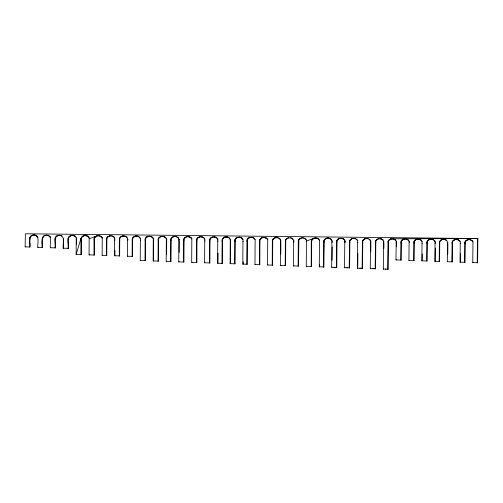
<?xml version="1.0" encoding="UTF-8"?>
<svg xmlns="http://www.w3.org/2000/svg" width="503" height="503" viewBox="0 0 503 503"><rect width="100%" height="100%" fill="white"/><g stroke="black" fill="none" stroke-linecap="round" stroke-linejoin="round"><path stroke-width="0.75" d="M75.475 236.737L75.84 236.737L73.809 235.586L72.206 235.423C74.394 235.366 76.89 237.24 76.23 239.623L76.135 254.405L81.297 254.575L81.392 239.673C80.889 237.781 82.498 236.077 84.265 235.7L82.762 236.127L81.209 237.68L76.135 254.405L76.506 254.405M76.569 244.288L76.456 237.623M81.14 239.132L81.58 237.68L80.933 238.661L80.926 254.575L81.297 254.575M145.392 260.667L145.021 260.667L145.134 240.346C144.499 237.793 147.329 235.995 149.611 236.234C147.429 236.133 144.895 237.957 145.505 240.346L145.392 260.667L140.243 260.504L140.356 240.296C140.897 238.416 139.318 236.687 137.564 236.265L137.935 236.265C135.395 235.467 131.528 237.102 132.22 240.214L132.107 256.373L132.478 256.373L132.585 240.214C131.975 237.818 134.515 235.995 136.697 236.102L136.332 236.102M158.432 261.126L158.068 261.126L158.181 240.484C157.546 237.932 160.375 236.127 162.664 236.372C160.476 236.265 157.942 238.095 158.552 240.484L158.432 261.126L153.157 260.956L153.27 240.434C153.817 238.554 152.239 236.819 150.485 236.404L151.975 236.856L151.604 236.856M153.528 260.196L153.641 240.434L153.27 240.434M170.995 261.573L170.624 261.573L170.743 240.616C170.209 238.636 172.064 236.731 173.981 236.643C172.221 237.026 170.605 238.73 171.114 240.616L170.995 261.573L166.204 261.415L166.317 240.572C166.864 238.692 165.286 236.957 163.532 236.536L165.933 237.693L165.562 237.693M166.612 254.468L166.688 240.572L166.317 240.572M183.928 262.025L183.557 262.025L183.683 240.755C183.149 238.768 185.003 236.863 186.921 236.781C185.161 237.165 183.545 238.862 184.048 240.755L183.928 262.025L178.76 261.856L178.879 240.704C179.54 238.328 177.043 236.448 174.855 236.504L176.459 236.674L178.496 237.825L178.125 237.825M179.181 252.456L179.25 240.704L178.879 240.704M196.843 262.478L196.478 262.478L196.598 240.893C196.069 238.906 197.924 237.001 199.842 236.919C198.075 237.303 196.466 239 196.969 240.893L196.843 262.478L191.693 262.315L191.819 240.843C192.473 238.46 189.983 236.586 187.795 236.643L190.524 237.259L192.039 238.843L191.674 238.843M209.858 262.937L209.493 262.937L209.619 241.031C209.085 239.044 210.939 237.139 212.857 237.058C211.097 237.435 209.481 239.139 209.99 241.031L209.858 262.937L204.614 262.767L204.74 240.981C205.394 238.598 202.898 236.718 200.71 236.781L203.445 237.397L203.074 237.397M222.351 263.377L221.98 263.377L222.112 241.163C221.477 238.604 224.307 236.806 226.589 237.051C224.407 236.944 221.867 238.768 222.477 241.163L222.351 263.377L217.629 263.226L217.755 241.113C218.415 238.736 215.919 236.856 213.731 236.919L216.46 237.535L216.089 237.535M218.051 253.317L217.994 263.226L217.629 263.226M235.052 263.824L234.681 263.824L234.819 241.295C234.285 239.309 236.14 237.403 238.057 237.322C236.297 237.705 234.681 239.403 235.184 241.295L235.052 263.824L230.116 263.666L230.248 241.245C230.795 239.365 229.217 237.636 227.463 237.215L227.828 237.215L226.224 237.051M230.487 262.893L230.619 241.245L230.248 241.245M247.206 264.257L246.835 264.257L246.973 241.421C246.338 238.868 249.167 237.07 251.45 237.309C249.268 237.209 246.734 239.032 247.344 241.421L247.206 264.257L242.817 264.113L242.955 241.383C243.615 239 241.119 237.127 238.931 237.183L240.535 237.347L242.565 238.497L242.201 238.497M243.201 261.761L243.188 264.113L242.817 264.113M259.806 264.697L259.435 264.697L259.579 241.559C259.045 239.573 260.9 237.668 262.817 237.586C261.057 237.963 259.441 239.667 259.944 241.559L259.806 264.697L254.971 264.54L255.109 241.509C255.656 239.629 254.078 237.894 252.324 237.479L253.814 237.932L253.443 237.932M272.582 265.15L272.211 265.15L272.356 241.691C271.821 239.705 273.682 237.8 275.594 237.718C273.833 238.101 272.217 239.799 272.727 241.691L272.582 265.15L267.571 264.987L267.715 241.641C268.376 239.265 265.88 237.385 263.691 237.447L266.42 238.064L267.326 238.762L266.961 238.762M285.591 265.603L285.22 265.603L285.364 241.83C284.836 239.843 286.691 237.938 288.609 237.856C286.842 238.24 285.232 239.937 285.735 241.83L285.591 265.603L280.347 265.433L280.492 241.78C281.039 239.9 279.461 238.164 277.706 237.743L278.077 237.743L275.229 237.718M280.787 253.99L280.863 241.78L280.492 241.78M298.851 239.975L298.518 266.062L293.356 265.892L293.507 241.918C294.048 240.038 292.469 238.303 290.715 237.881L293.117 239.032L292.746 239.032M311.596 266.521L311.225 266.521L311.282 241.094L312.193 239.239L313.488 238.56L311.935 240.113L311.653 241.094L311.596 266.521L306.283 266.345L306.434 242.05C306.981 240.17 305.403 238.435 303.649 238.02L304.013 238.02L302.41 237.856L302.781 237.856C300.492 237.605 297.663 239.409 298.298 241.968L298.147 266.062L298.518 266.062M94.375 255.034L94.004 255.034L94.011 238.799L94.922 236.944L96.211 236.265L94.658 237.818L94.382 238.799L94.375 255.034L89.062 254.858L89.163 239.755C89.817 237.378 87.321 235.498 85.133 235.561L87.868 236.177L88.773 236.875L88.402 236.875M106.768 255.467L106.397 255.467L106.498 239.944C105.869 237.385 108.692 235.586 110.981 235.825C108.793 235.725 106.259 237.548 106.869 239.944L106.768 255.467L102.14 255.317L102.241 239.893C102.788 238.013 101.21 236.284 99.456 235.863L101.851 237.014L102.467 237.9L102.096 237.9M119.639 255.92L119.268 255.92L119.374 240.076C118.739 237.523 121.569 235.718 123.851 235.964C121.669 235.857 119.136 237.686 119.745 240.076L119.639 255.92L114.533 255.757L114.64 240.025C115.181 238.145 113.603 236.41 111.848 235.995L112.219 235.995L110.61 235.825M114.936 250.513L114.904 255.757L114.533 255.757M132.478 256.373L127.404 256.209L127.511 240.164C128.058 238.284 126.479 236.548 124.725 236.127L127.121 237.284L126.756 237.284M29.985 247.004L29.614 247.004C30.431 243.465 27.338 235.982 32.94 235.153C27.728 236.561 30.916 243.395 29.985 247.004L25.15 246.847L25.345 233.782L477.85 238.554L477.599 262.767L477.228 262.767L477.479 238.554L477.529 239.34L477.85 238.554L390.234 238.806M46.785 235.153C40.334 235.222 43.069 243.628 42.585 247.451L37.75 247.287C37.379 243.477 40.215 235.209 33.808 235.014L34.179 235.014L32.569 235.153M55.361 247.897L54.997 247.897C55.965 244.225 52.519 236.366 58.323 235.423C52.928 236.957 56.43 244.137 55.361 247.897L50.357 247.734C49.388 243.98 52.978 236.938 47.653 235.316L48.024 235.316C40.73 233.511 41.611 243.094 42.221 247.451L42.585 247.451M68.37 248.356L67.999 248.356C69.049 244.609 65.428 236.561 71.332 235.561C65.849 237.158 69.508 244.521 68.37 248.356L63.133 248.186C62.586 244.263 65.843 235.561 59.197 235.285L61.926 235.901L61.555 235.901M323.888 266.955L323.517 266.955L323.775 242.232C323.24 240.252 325.095 238.347 327.013 238.259C325.252 238.642 323.636 240.346 324.139 242.232L323.888 266.955L319.26 266.81L319.518 242.188C320.172 239.812 317.676 237.932 315.488 237.994L318.217 238.611L317.852 238.611M319.65 264.503L319.631 266.81L319.26 266.81M336.759 267.414L336.388 267.414L336.645 242.371C336.111 240.384 337.972 238.479 339.89 238.397C338.123 238.78 336.513 240.478 337.016 242.371L336.759 267.414L331.653 267.244L331.911 242.32C332.571 239.944 330.075 238.064 327.887 238.12L329.49 238.29L329.125 238.29M332.093 260.233L332.231 246.992M349.598 267.86L349.227 267.86L349.491 242.509C348.956 240.522 350.817 238.617 352.729 238.535C350.968 238.912 349.352 240.616 349.862 242.509L349.598 267.86L344.524 267.697L344.788 242.459C345.442 240.076 342.945 238.202 340.757 238.259L342.367 238.422L344.398 239.579L344.027 239.579M362.512 268.319L362.141 268.319L362.405 242.641C361.871 240.66 363.732 238.749 365.65 238.667C363.883 239.051 362.273 240.755 362.776 242.641L362.512 268.319L357.363 268.149L357.627 242.591C358.287 240.214 355.791 238.334 353.603 238.397L355.206 238.56L354.841 238.56M357.746 266.603L357.885 253.437M375.552 268.778L375.188 268.778L375.458 242.779C374.924 240.792 376.778 238.887 378.696 238.806C376.929 239.189 375.32 240.887 375.823 242.779L375.552 268.778L370.277 268.602L370.548 242.729C371.201 240.352 368.705 238.472 366.517 238.529L368.127 238.692L367.756 238.692M370.824 251.355L370.912 242.729L370.548 242.729M388.115 269.218L387.744 269.218L388.014 242.911C387.385 240.359 390.215 238.554 392.497 238.799C390.309 238.692 387.775 240.522 388.385 242.911L388.115 269.218L383.317 269.061L383.594 242.867C384.248 240.484 381.752 238.611 379.57 238.667M383.902 248.262L383.959 242.867L383.594 242.867M401.149 260.07L400.778 260.07L400.954 243.05C400.319 240.497 403.148 238.692 405.437 238.938C403.249 238.831 400.715 240.66 401.325 243.05L401.149 260.07L395.98 259.906L396.157 242.999C396.697 241.119 395.119 239.384 393.365 238.963L395.767 240.12L395.396 240.12M396.483 246.841L396.377 241.006M414.063 260.529L413.692 260.529L413.875 243.188C413.24 240.629 416.069 238.831 418.358 239.076C416.17 238.969 413.636 240.792 414.246 243.188L414.063 260.529L408.914 260.359L409.09 243.138C409.637 241.258 408.059 239.522 406.305 239.101L408.706 240.258L408.335 240.258M427.078 260.988L426.707 260.988L426.89 243.326C426.261 240.767 429.09 238.969 431.373 239.214C429.185 239.107 426.651 240.931 427.261 243.326L427.078 260.988L421.828 260.812L422.011 243.27C422.558 241.39 420.98 239.661 419.225 239.239L421.621 240.39L421.256 240.39M422.269 253.952L422.199 260.812L421.828 260.812M439.565 261.428L439.201 261.428L439.383 243.458C438.849 241.471 440.71 239.566 442.627 239.485C440.861 239.862 439.251 241.566 439.754 243.458L439.565 261.428L434.844 261.271L435.032 243.408C435.573 241.528 433.995 239.793 432.24 239.378L433.737 239.83L433.366 239.83M435.353 248.067L435.214 261.271L434.844 261.271M452.272 261.874L451.901 261.874L452.09 243.59C451.556 241.603 453.417 239.698 455.334 239.617C453.568 240 451.958 241.698 452.461 243.59L452.272 261.874L447.33 261.711L447.519 243.54C448.179 241.163 445.683 239.283 443.495 239.346L446.224 239.962L445.859 239.962M447.783 254.141L447.89 243.54L447.519 243.54M464.998 262.321L464.627 262.321L464.822 243.722C464.187 241.17 467.017 239.365 469.299 239.61C467.117 239.503 464.583 241.333 465.187 243.722L464.998 262.321L460.038 262.157L460.226 243.678C460.886 241.295 458.39 239.415 456.202 239.478L458.931 240.094L458.566 240.094M460.497 253.688L460.408 262.157L460.038 262.157M477.599 262.767L472.763 262.61L472.958 243.81C473.619 241.434 471.122 239.554 468.934 239.61M345.008 240.459L345.272 241.453L345.152 242.459L344.788 242.459M301.171 237.994L301.536 237.994L298.486 239.975M89.276 238.749L96.978 235.838L98.582 235.7L96.978 235.838M94.545 236.894L97.343 235.838M306.547 241.044L314.249 238.133L315.859 237.994M312.52 238.925L314.62 238.133L314.249 238.133M57.952 235.423L59.561 235.285M70.967 235.561L72.577 235.423M83.894 235.7L85.504 235.561M173.617 236.643L175.226 236.504M186.55 236.781L188.16 236.643M199.471 236.919L201.081 236.781M212.492 237.058L214.102 236.919M237.686 237.322L239.296 237.183M262.447 237.586L264.056 237.447M288.238 237.856L291.086 237.881M326.642 238.259L328.252 238.12M339.519 238.397L341.128 238.259M352.364 238.535L353.974 238.397M365.279 238.667L366.888 238.529M378.325 238.806L381.173 238.831L383.204 239.988L382.833 239.988M442.256 239.485L443.866 239.346M454.964 239.617L456.573 239.478M323.058 266.911L323.523 266.886M334.055 267.294L334.52 267.275M335.929 267.363L336.4 267.338M346.894 267.747L347.366 267.722M359.808 268.2L360.28 268.181M361.682 268.269L362.16 268.244M372.849 268.659L373.327 268.64M374.729 268.728L375.207 268.703M385.411 269.105L385.889 269.08M387.285 269.168L387.769 269.149M35.047 235.184L37.448 236.335L37.077 236.335M45.176 235.291L45.547 235.291M60.429 235.448L60.8 235.448M31.438 235.586L31.808 235.586M73.444 235.586L73.809 235.586M36.172 235.637L36.537 235.637M44.044 235.718L44.409 235.718M48.778 235.769L50.055 236.467L50.665 237.353L50.294 237.353M86.371 235.725L86.742 235.725M56.82 235.85L57.191 235.85M69.835 235.989L70.2 235.989M109.371 235.964L109.742 235.964M74.563 236.039L74.934 236.039M82.762 236.127L83.133 236.127M122.248 236.102L122.613 236.102M87.497 236.177L87.862 236.177M135.087 236.24L135.458 236.24M30.513 236.265L30.884 236.265M100.575 236.316L100.946 236.316M43.12 236.397L43.491 236.397M108.239 236.397L108.604 236.397M112.974 236.448L113.338 236.448M148.008 236.372L148.372 236.372M49.684 236.467L50.055 236.467M55.902 236.536L56.267 236.536M121.11 236.529L121.481 236.529M161.054 236.511L161.419 236.511M68.911 236.668L69.276 236.668M133.955 236.668L134.326 236.668M138.69 236.718L139.966 237.416L139.595 237.416M176.094 236.674L176.459 236.674M81.838 236.806L82.209 236.806M146.87 236.806L147.241 236.806L145.952 237.485M189.027 236.806L189.398 236.806M94.922 236.944L95.287 236.944M159.923 236.938L160.287 236.938M201.948 236.944L202.319 236.944M101.487 237.014L101.851 237.014M107.315 237.076L107.686 237.076M164.657 236.988L165.022 236.988M172.485 237.076L172.85 237.076M29.884 237.139L30.255 237.139M214.97 237.083L215.334 237.083M37.694 237.221L38.058 237.221M42.491 237.271L42.862 237.271M120.192 237.215L120.557 237.215M185.418 237.209L185.789 237.209M190.153 237.259L190.524 237.259M224.979 237.19L225.35 237.19M133.031 237.347L133.402 237.347M198.339 237.347L198.71 237.347M240.17 237.347L240.535 237.347M55.267 237.403L55.638 237.403M211.354 237.485L211.725 237.485M249.846 237.447L250.211 237.447M68.282 237.542L68.647 237.542M158.998 237.623L159.363 237.623M223.848 237.617L224.219 237.617M264.93 237.611L265.295 237.611M89.018 237.762L89.383 237.762M171.561 237.756L171.925 237.756M236.555 237.749L236.926 237.749M241.289 237.8L241.66 237.8M94.294 237.818L94.658 237.818M184.494 237.894L184.865 237.894M248.708 237.881L249.079 237.881M106.686 237.95L107.057 237.95M191.058 237.963L191.429 237.963M261.315 238.013L261.686 238.013M29.602 238.12L29.973 238.12M114.495 238.032L114.86 238.032L114.25 237.146M119.563 238.082L119.928 238.082M197.415 238.026L197.786 238.026M203.979 238.095L204.35 238.095M266.049 238.064L266.42 238.064M132.402 238.221L132.773 238.221M210.436 238.164L210.801 238.164M274.097 238.145L274.462 238.145M278.832 238.196L280.108 238.9L279.737 238.9M316.727 238.158L317.097 238.158M42.208 238.252L42.579 238.252M140.211 238.303L140.576 238.303M217 238.233L217.981 239.12L217.61 239.12M222.93 238.296L223.294 238.296M287.106 238.284L287.477 238.284M291.841 238.334L292.212 238.334M54.99 238.391L55.355 238.391M145.323 238.353L145.688 238.353M153.126 238.441L153.497 238.441L152.881 237.554M229.494 238.365L229.858 238.365L228.953 237.668M235.637 238.428L236.001 238.428M300.04 238.422L300.404 238.422M341.996 238.422L342.367 238.422M63.334 238.479L63.705 238.479M67.999 238.529L68.37 238.529M158.37 238.491L158.734 238.491M304.768 238.472L305.139 238.472M76.349 238.617L76.714 238.617M170.932 238.629L171.297 238.629M247.79 238.56L248.155 238.56M254.355 238.629L254.719 238.629M80.933 238.661L81.297 238.661M178.735 238.711L179.364 239.698L178.993 239.698M260.397 238.692L260.761 238.692M325.51 238.692L325.881 238.692M330.245 238.743L331.521 239.441L331.156 239.441M94.011 238.799L94.382 238.799M183.865 238.762L184.236 238.762M273.173 238.831L273.544 238.831M338.387 238.824L338.758 238.824M380.802 238.831L381.173 238.831M106.403 238.931L106.774 238.931M196.786 238.9L197.157 238.9M343.121 238.875L343.486 238.875M351.232 238.963L351.597 238.963M390.888 238.938L391.259 238.938M204.595 238.982L204.96 238.982M209.808 239.038L210.172 239.038M286.182 238.963L286.553 238.963M355.961 239.013L356.331 239.013M29.696 239.132L30.067 239.132M119.28 239.07L119.651 239.07M127.624 239.158L127.995 239.158L127.881 240.164L127.511 240.164M222.295 239.17L222.666 239.17M299.115 239.101L299.48 239.101M305.679 239.17L306.044 239.17M364.147 239.095L364.518 239.095M403.827 239.076L404.192 239.076M42.302 239.265L42.673 239.265M132.126 239.202L132.49 239.202M230.104 239.252L230.475 239.252M312.193 239.239L312.564 239.239M377.193 239.233L377.564 239.233M416.748 239.214L417.113 239.214M145.04 239.34L145.411 239.34M235.002 239.302L235.373 239.302M318.757 239.309L319.128 239.309M324.592 239.371L324.957 239.371M381.928 239.283L382.299 239.283M389.756 239.365L390.127 239.365M429.763 239.353L430.134 239.353M55.085 239.397L55.449 239.397M63.221 239.485L63.585 239.485L63.497 248.186L63.133 248.186M153.384 239.428L153.755 239.428M158.087 239.478L158.458 239.478M242.811 239.384L243.175 239.384M247.162 239.434L247.526 239.434M394.49 239.415L394.861 239.415M68.094 239.535L68.465 239.535M166.436 239.566L166.801 239.566L166.543 238.579M254.964 239.516L255.335 239.516M259.762 239.566L260.133 239.566M337.463 239.503L337.834 239.503M402.696 239.503L403.06 239.503M407.424 239.554L407.795 239.554M444.734 239.51L445.105 239.51M76.23 239.623L76.601 239.623M81.021 239.673L81.392 239.673M170.649 239.61L171.02 239.61M267.571 239.648L267.942 239.648M350.308 239.642L350.673 239.642M415.61 239.642L415.981 239.642M420.345 239.692L420.715 239.692M457.441 239.642L457.812 239.642M183.589 239.749L183.953 239.749M272.544 239.698L272.909 239.698M280.347 239.78L280.976 240.774L280.611 240.774M356.872 239.711L357.243 239.711M363.223 239.78L363.594 239.78M428.631 239.78L429.002 239.78M467.689 239.749L468.06 239.749M470.173 239.774L472.569 240.931L472.204 240.931M94.105 239.812L94.47 239.812M196.503 239.881L196.874 239.881M285.553 239.837L285.924 239.837M369.787 239.849L370.158 239.849L369.246 239.145M106.498 239.944L106.869 239.944M376.269 239.918L376.64 239.918M441.125 239.912L441.489 239.912M114.64 240.025L115.005 240.025M119.374 240.076L119.739 240.076M209.525 240.019L209.896 240.019M306.289 240.057L306.66 240.057M311.564 240.113L311.935 240.113M388.832 240.05L389.203 240.05M453.832 240.044L454.196 240.044M132.22 240.214L132.585 240.214M222.018 240.151L222.383 240.151M319.374 240.195L319.738 240.195M401.771 240.183L402.142 240.183M466.558 240.176L466.929 240.176M140.356 240.296L140.721 240.296M230.361 240.239L230.732 240.239M234.725 240.289L235.09 240.289M323.957 240.245L324.328 240.245M331.766 240.327L332.137 240.327M414.692 240.321L415.057 240.321M471.292 240.227L471.663 240.227M145.134 240.346L145.499 240.346M246.879 240.415L247.25 240.415M336.834 240.377L337.205 240.377M158.181 240.484L158.552 240.484M349.679 240.516L350.044 240.516M427.707 240.459L428.078 240.459M434.271 240.528L435.252 241.415L434.888 241.415M170.743 240.616L171.114 240.616M259.485 240.547L259.85 240.547M357.482 240.597L357.853 240.597M440.2 240.591L440.571 240.591M272.261 240.686L272.632 240.686M362.594 240.648L362.965 240.648M370.403 240.73L370.768 240.73M452.907 240.723L453.278 240.723M183.683 240.755L184.048 240.755M285.276 240.824L285.641 240.824M375.64 240.786L376.011 240.786M459.472 240.792L459.843 240.792M196.598 240.893L196.969 240.893M293.62 240.912L293.991 240.912L293.871 241.918L293.507 241.918M388.203 240.918L388.574 240.918M465.64 240.862L466.004 240.862M204.74 240.981L205.105 240.981M209.619 241.031L209.99 241.031M298.204 240.956L298.575 240.956M401.143 241.056L401.507 241.056M217.755 241.113L218.126 241.113M222.112 241.163L222.477 241.163M311.282 241.094L311.653 241.094M408.945 241.138L409.316 241.138M323.68 241.226L324.045 241.226M414.063 241.195L414.428 241.195M234.819 241.295L235.184 241.295M332.024 241.314L332.395 241.314M336.551 241.365L336.922 241.365M421.866 241.277L422.237 241.277M427.078 241.333L427.449 241.333M242.955 241.383L243.326 241.383M246.973 241.421L247.338 241.421M344.901 241.453L345.272 241.453M439.572 241.465L439.943 241.465M259.579 241.559L259.944 241.559M349.396 241.497L349.767 241.497M362.311 241.635L362.682 241.635M452.279 241.597L452.65 241.597M460.082 241.679L460.452 241.679M272.356 241.691L272.727 241.691M370.661 241.723L371.032 241.723M375.364 241.773L375.728 241.773M465.005 241.729L465.376 241.729M285.364 241.83L285.735 241.83M383.707 241.861L384.078 241.861M472.814 241.811L473.185 241.811M298.298 241.968L298.669 241.968M387.92 241.905L388.291 241.905M396.27 241.993L396.641 241.993M311.376 242.106L311.747 242.106M400.86 242.044L401.231 242.044M409.209 242.132L409.574 242.132M413.78 242.176L414.151 242.176M323.775 242.232L324.139 242.232M426.796 242.314L427.166 242.314M331.911 242.32L332.282 242.32M336.645 242.371L337.016 242.371M435.145 242.402L435.516 242.402M349.491 242.509L349.862 242.509M439.289 242.446L439.66 242.446M357.627 242.591L357.998 242.591M447.639 242.534L448.003 242.534M451.996 242.584L452.367 242.584M362.405 242.641L362.776 242.641M464.728 242.716L465.093 242.716M375.458 242.779L375.823 242.779M388.014 242.911L388.385 242.911M396.157 242.999L396.521 242.999M400.954 243.05L401.325 243.05M413.875 243.188L414.246 243.188M422.011 243.27L422.382 243.27M426.89 243.326L427.261 243.326M435.032 243.408L435.397 243.408M439.383 243.458L439.754 243.458M452.09 243.59L452.461 243.59M460.226 243.678L460.597 243.678M464.822 243.722L465.187 243.722M25.15 246.847L25.521 246.847M37.75 247.287L38.121 247.287M50.357 247.734L50.721 247.734M89.062 254.858L89.433 254.858M102.14 255.317L102.511 255.317M127.404 256.209L127.775 256.209M395.98 259.906L396.345 259.906M408.914 260.359L409.279 260.359M140.243 260.504L140.614 260.504M153.157 260.956L153.528 260.956M166.204 261.415L166.568 261.415M447.33 261.711L447.701 261.711M178.76 261.856L179.131 261.856M191.693 262.315L192.064 262.315M472.763 262.61L473.134 262.61M204.614 262.767L204.979 262.767M230.116 263.666L230.481 263.666M254.971 264.54L255.342 264.54M267.571 264.987L267.942 264.987M280.347 265.433L280.718 265.433M293.356 265.892L293.727 265.892M306.283 266.345L306.654 266.345M331.653 267.244L332.018 267.244M344.524 267.697L344.895 267.697M357.363 268.149L357.734 268.149M370.277 268.602L370.642 268.602M383.317 269.061L383.688 269.061M33.185 234.65L35.009 234.668M84.215 235.19L86.566 235.215M135.244 235.725L137.067 235.744M187.059 236.272L188.625 236.291M224.74 236.674L227.35 236.699M275.242 237.202L277.593 237.227M327.051 237.749L328.622 237.768M416.553 238.692L419.433 238.73M468.111 239.239L469.934 239.258M349.252 246.363L349.648 246.369M323.53 246.244L323.926 246.25M431.002 239.214L432.611 239.378M417.987 239.076L419.59 239.239M405.066 238.938L406.669 239.101M392.126 238.799L393.736 238.963M251.085 237.309L252.688 237.479M162.293 236.372L163.903 236.536M149.246 236.234L151.975 236.856M123.487 235.964L125.09 236.127M98.217 235.7L99.82 235.863M349.308 244.823L349.409 246.08"/></g></svg>
